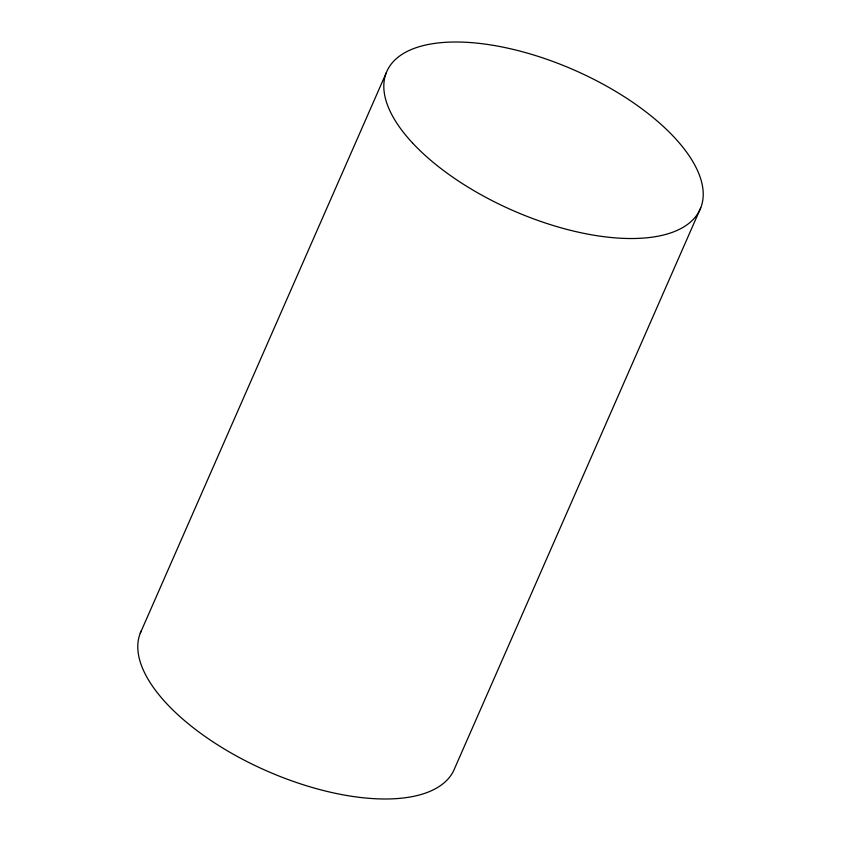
<?xml version="1.0" encoding="UTF-8"?>
<svg xmlns="http://www.w3.org/2000/svg" width="841" height="841" viewBox="0 0 841 841"><rect width="100%" height="100%" fill="white"/><g stroke="black" fill="none" stroke-linecap="round" stroke-linejoin="round"><path stroke-width="1.26" d="M140.258 633.22L386.282 72.757M700.742 207.78L454.718 768.243A171.133 76.626 23.7 0 1 266.965 771.018A171.133 76.626 23.7 0 1 141.246 630.939M412.553 143.012A171.133 76.626 23.7 0 0 688.148 223.958A171.133 76.626 23.7 0 0 529.841 53.835A171.133 76.626 23.7 0 0 412.553 143.012"/></g></svg>
